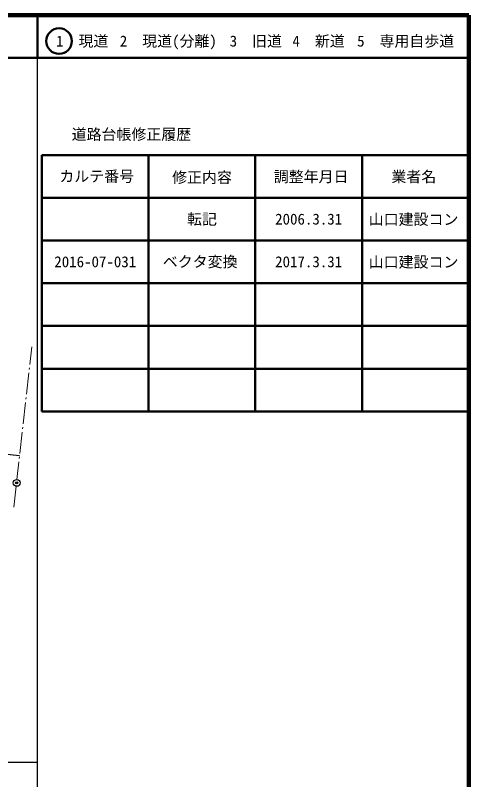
# Model space of a CAD drawing. Units: millimetres, scale not verified. Extents: x 40000 to 680000, y 20000 to 380000.
# Drawn here: x 573764 to 680000, y 200886 to 380000 of the extents above; entities that cross this region are included whole.
import ezdxf
from ezdxf.enums import TextEntityAlignment as Align

# ---------------------------------------------------------------- set-up
doc = ezdxf.new("R2010")
doc.units = ezdxf.units.MM
doc.header["$LTSCALE"] = 1000
doc.header["$PDMODE"] = 32
doc.header["$PDSIZE"] = 500
for name, color, linetype, lineweight in [('M-BGD', 7, 'Continuous', 25), ('M-BMK-HTXT', 7, 'Continuous', 13), ('M-BMK-SRVR', 3, 'Continuous', 25), ('M-TTL', 2, 'Continuous', 140), ('M-TTL-BAND', 7, 'Continuous', 25), ('M-TTL-FRAM', 2, 'Continuous', 50), ('M-TTL-LINE', 7, 'Continuous', 50)]:
    doc.layers.add(name, color=color, linetype=linetype, lineweight=lineweight)
doc.layers.add('M-OTRS', color=6, linetype='Continuous')
doc.layers.add('M-TTL-TXT', color=7, linetype='Continuous')
doc.styles.add('ＭＳ ゴシック', font='')
doc.styles.get('ＭＳ ゴシック').set_extended_font_data('MS Gothic')

msp = doc.modelspace()

# ---------------------------------------------------------------- linework, layer by layer
at = {"layer": 'M-BGD'}
msp.add_lwpolyline([(574780, 276789), (555451, 278801), (554651, 279501), (554601, 282250), (554601, 285050), (554389, 287537), (553639, 290336), (553089, 292161), (552277, 293523), (551027, 295198), (549127, 296798), (547090, 297835), (534842, 302284)], dxfattribs=at)
at = {"layer": 'M-BMK-HTXT'}
for p, q in [((577615, 302317), (577158, 298205)), ((577070, 297410), (577026, 297013)), ((576938, 296217), (576386, 291248)), ((576297, 290453), (576253, 290055)), ((576165, 289260), (575613, 284291)), ((575525, 283496), (575481, 283098)), ((575393, 282303), (574841, 277333)), ((574752, 276538), (574708, 276141)), ((574620, 275346), (574163, 271234)), ((573987, 269645), (573446, 264770))]:
    msp.add_line(p, q, dxfattribs=at)
at = {"layer": 'M-BMK-SRVR'}
msp.add_circle((574097, 270437), 800, dxfattribs=at)
at = {"layer": 'M-OTRS'}
msp.add_point((574097, 270437), dxfattribs=at)
at = {"layer": 'M-TTL'}
for p, q in [((680000, 380000), (40000, 380000)), ((680000, 20000), (680000, 380000))]:
    msp.add_line(p, q, dxfattribs=at)
at = {"layer": 'M-TTL-BAND'}
for p, q in [((579000, 20000), (579000, 370000)), ((40000, 205000), (579000, 205000))]:
    msp.add_line(p, q, dxfattribs=at)
at = {"layer": 'M-TTL-FRAM'}
for p, q in [((580000, 347197), (580000, 287197)), ((580000, 347197), (680000, 347197)), ((580000, 287197), (680000, 287197))]:
    msp.add_line(p, q, dxfattribs=at)
at = {"layer": 'M-TTL-LINE'}
for p, q in [((579000, 380000), (579000, 370000)), ((40000, 370000), (680000, 370000)), ((605000, 347197), (605000, 287197)), ((630000, 347197), (630000, 287197)), ((655000, 347197), (655000, 287197)), ((580000, 337197), (680000, 337197)), ((580000, 327197), (680000, 327197)), ((580000, 317197), (680000, 317197)), ((580000, 307197), (680000, 307197)), ((580000, 297197), (680000, 297197))]:
    msp.add_line(p, q, dxfattribs=at)
msp.add_circle((584031, 373958), 3000, dxfattribs=at)

# ---------------------------------------------------------------- texts
at = {"layer": 'M-TTL-TXT', "style": 'ＭＳ ゴシック'}
for s, p in [('1\u3000現道', (589448, 373958)), ('2\u3000現道(分離)', (609619, 373958)), ('3\u3000旧道', (630121, 373958)), ('4\u3000新道', (644824, 373958)), ('5\u3000専用自歩道', (665228, 373958)), ('道路台帳修正履歴', (600968, 352113)), ('カルテ番号', (592839, 342277)), ('修正内容', (617509, 342023)), ('調整年月日', (643089, 342197)), ('業者名', (667134, 342197)), ('転記', (617500, 332245)), ('2006.3.31', (642500, 332245)), ('山口建設コン', (667077, 332189)), ('2016-07-031', (592500, 322245)), ('ベクタ変換', (617077, 322265)), ('2017.3.31', (642500, 322245)), ('山口建設コン', (667077, 322189))]:
    msp.add_text(s, height=2566, dxfattribs=at).set_placement(p, align=Align.MIDDLE_CENTER)

doc.saveas('drawing.dxf')
